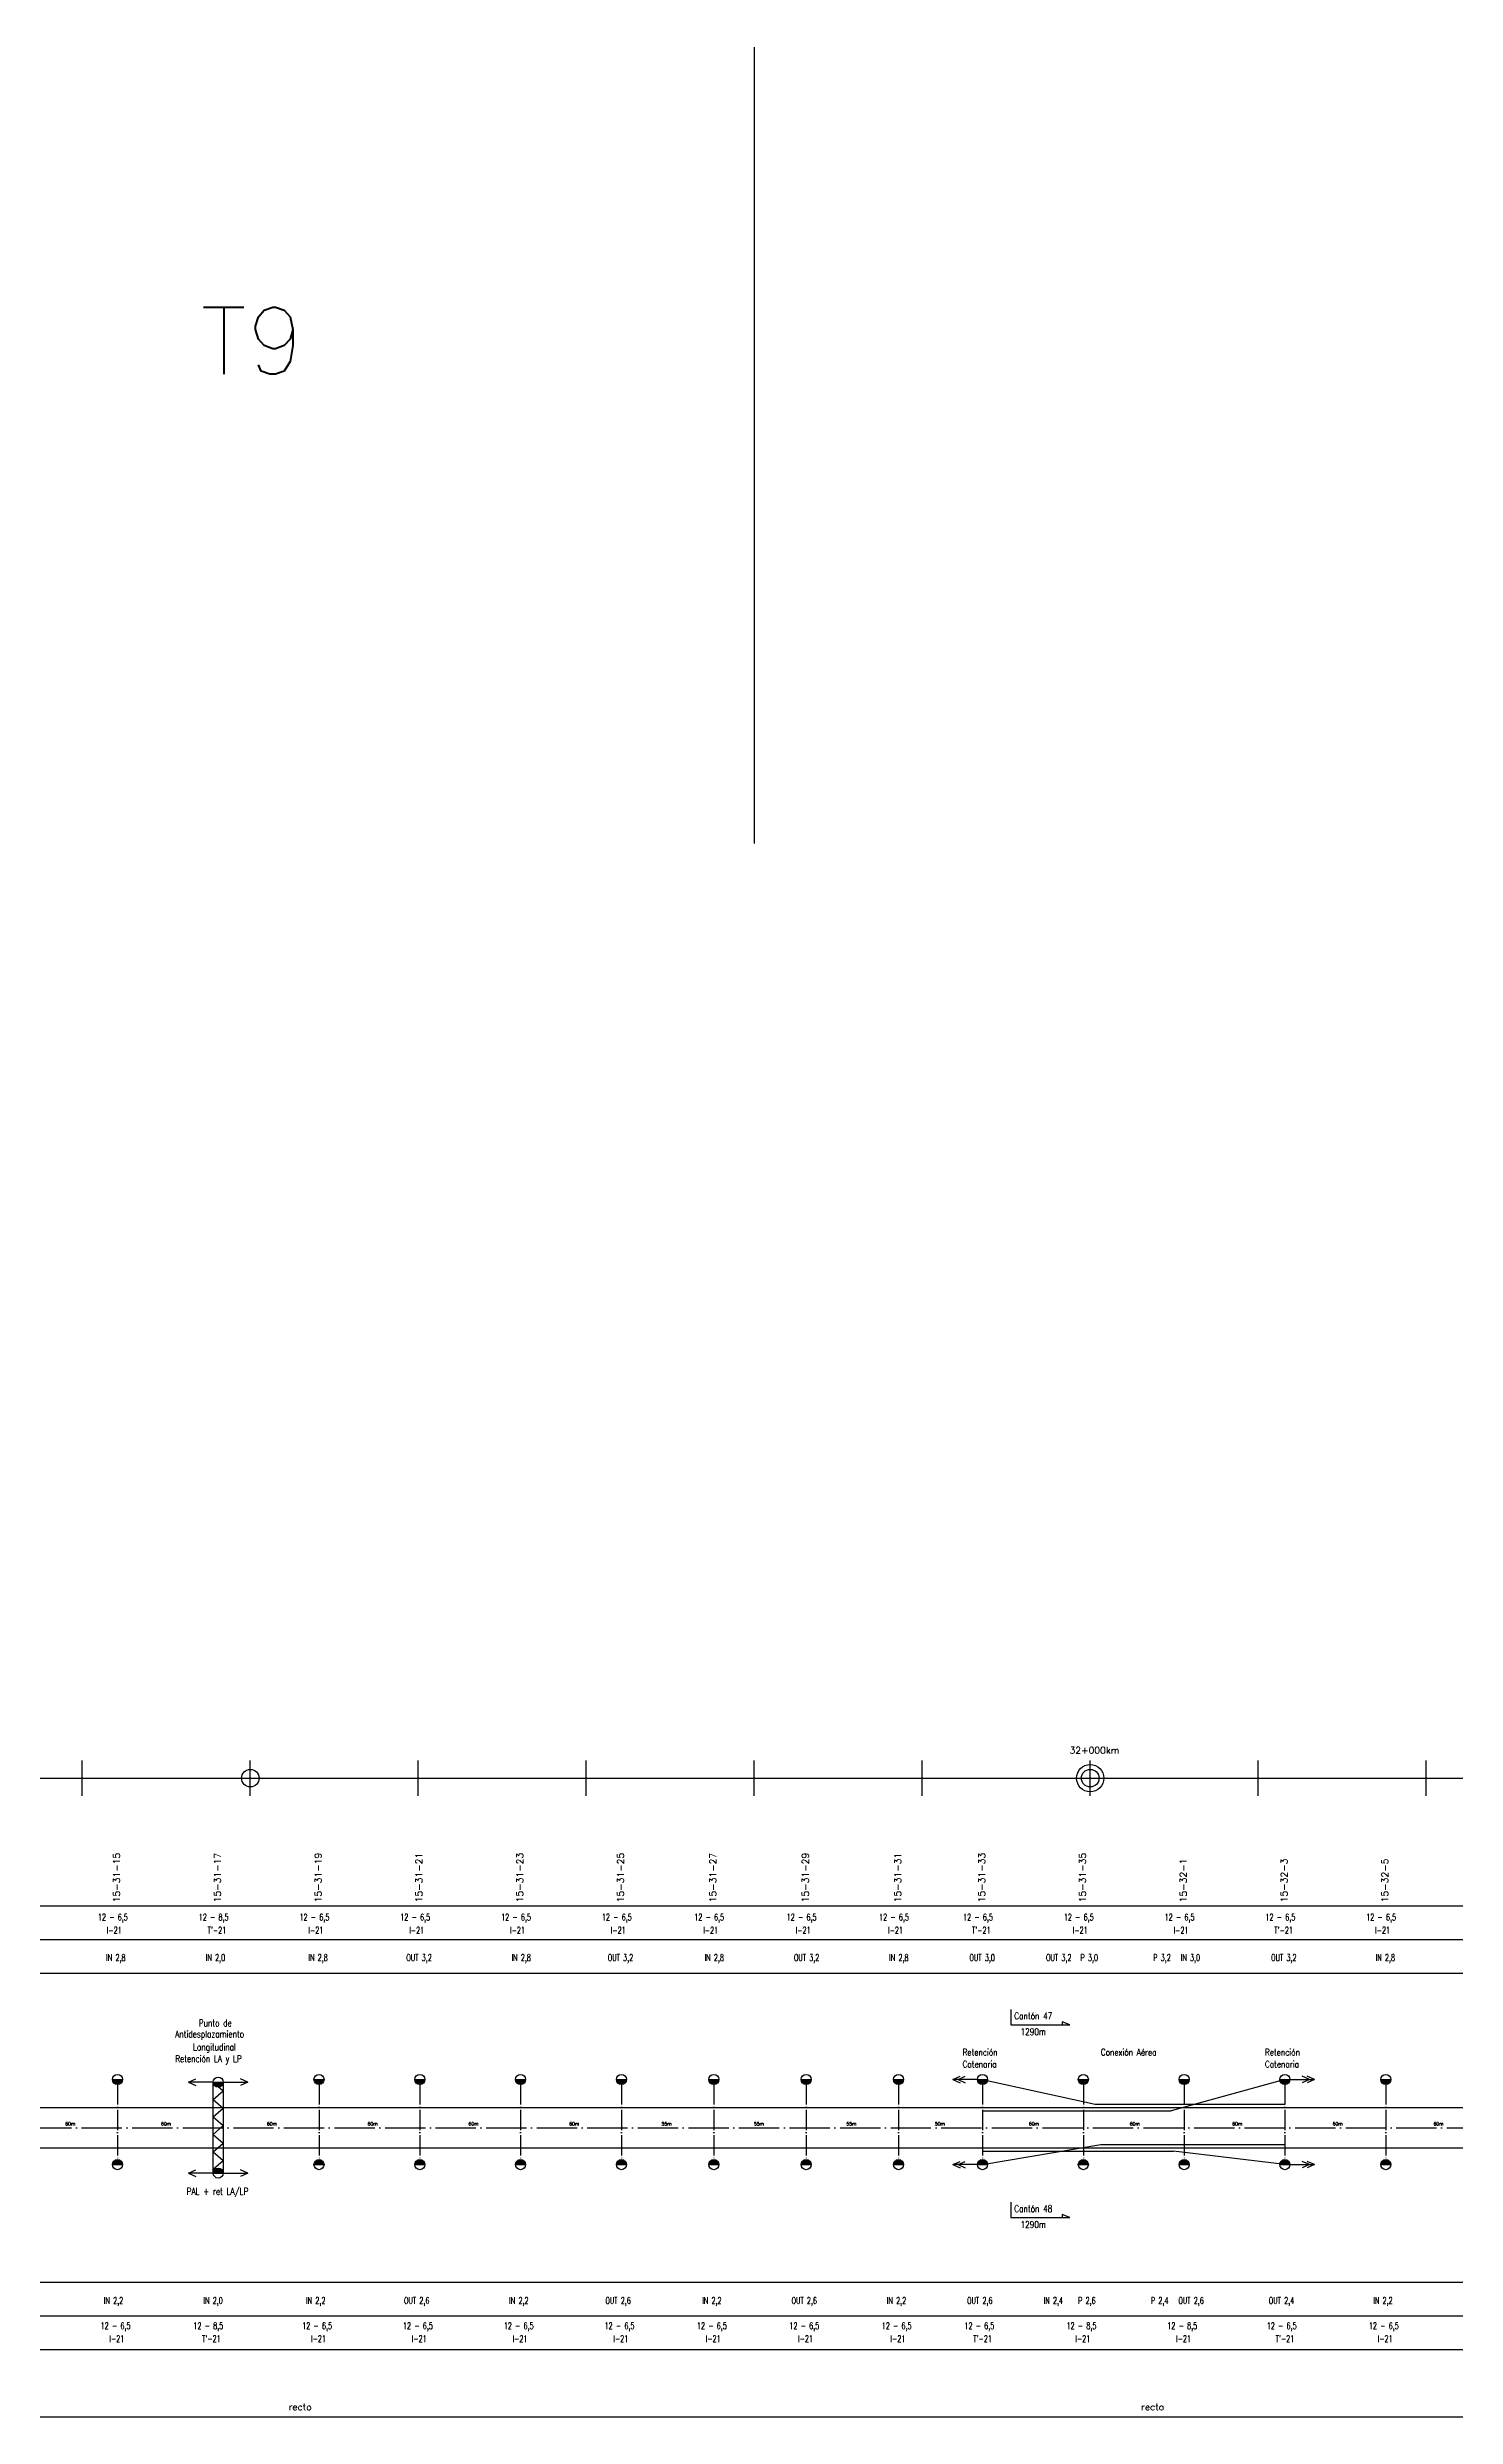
# Model space of a CAD drawing. Header units: millimetres. Extents: x 63 to 27368, y 135 to 1565.
# Drawn here: x 5947 to 6786, y 155 to 1565 of the extents above; entities that cross this region are included whole.
import ezdxf

# ---------------------------------------------------------------- set-up
doc = ezdxf.new("R2010")
doc.units = ezdxf.units.MM
doc.linetypes.add('ACAD_ISO04W100', pattern=[30, 24, -3, 0, -3])
for name, color, linetype in [('catenaria via ascendente', 7, 'Continuous'), ('Eje de entrevías', 1, 'Continuous'), ('longitud vano', 7, 'Continuous'), ('Nº de poste', 6, 'Continuous'), ('progresivas', 4, 'Continuous'), ('TEXTOS', 3, 'Continuous')]:
    doc.layers.add(name, color=color, linetype=linetype)
doc.styles.add('STYLE1', font='romans.shx')

msp = doc.modelspace()

# ---------------------------------------------------------------- hatches: boundary and pattern name
for points in [[(5992.1, 355.7), (5986.1, 355.7, 1)], [(6052.1, 354.1), (6046.1, 354.1, 1)], [(6112.1, 355.7), (6106.1, 355.7, 1)], [(6172.1, 355.7), (6166.1, 355.7, 1)], [(6232.1, 355.7), (6226.1, 355.7, 1)], [(6292.1, 355.7), (6286.1, 355.7, 1)], [(6347.1, 355.7), (6341.1, 355.7, 1)], [(6402.1, 355.7), (6396.1, 355.7, 1)], [(6457.1, 355.7), (6451.1, 355.7, 1)], [(6507.1, 355.7), (6501.1, 355.7, 1)], [(6567.1, 355.7), (6561.1, 355.7, 1)], [(6627.1, 355.7), (6621.1, 355.7, 1)], [(6687.1, 355.7), (6681.1, 355.7, 1)], [(6747.1, 355.7), (6741.1, 355.7, 1)], [(5992.1, 305), (5986.1, 305, -1)], [(6052.1, 300), (6046.1, 300, -1)], [(6112.1, 305), (6106.1, 305, -1)], [(6172.1, 305), (6166.1, 305, -1)], [(6232.1, 305), (6226.1, 305, -1)], [(6292.1, 305), (6286.1, 305, -1)], [(6347.1, 305), (6341.1, 305, -1)], [(6402.1, 305), (6396.1, 305, -1)], [(6457.1, 305), (6451.1, 305, -1)], [(6507.1, 305), (6501.1, 305, -1)], [(6567.1, 305), (6561.1, 305, -1)], [(6627.1, 305), (6621.1, 305, -1)], [(6687.1, 305), (6681.1, 305, -1)], [(6747.1, 305), (6741.1, 305, -1)]]:
    msp.add_hatch(color=256).paths.add_polyline_path(points)

# ---------------------------------------------------------------- linework, layer by layer
for p, q in [((6368.2, 1565.1), (6368.2, 1091.2)), ((5968.2, 524.4), (5968.2, 545.6)), ((6068.2, 524.4), (6068.2, 545.6)), ((6168.2, 524.4), (6168.2, 545.6)), ((6268.2, 524.4), (6268.2, 545.6)), ((6368.2, 524.4), (6368.2, 545.6)), ((6468.2, 524.4), (6468.2, 545.6)), ((6568.2, 524.4), (6568.2, 545.6)), ((6668.2, 524.4), (6668.2, 545.6)), ((6768.2, 524.4), (6768.2, 545.6)), ((68.2, 535), (27368.2, 535)), ((68.2, 459), (27368.2, 459)), ((68.2, 439), (27368.2, 439)), ((68.2, 419), (27368.2, 419)), ((6521, 397.4), (6521, 388.3)), ((6521, 388.3), (6556, 388.3)), ((6556, 388.3), (6551.5, 390)), ((6551.5, 390), (6551.5, 388.3)), ((5986.1, 355.7), (5992.1, 355.7)), ((6031.5, 354.1), (6035.8, 356)), ((6046.1, 354.1), (6031.5, 354.1)), ((6031.5, 354.1), (6035.8, 352.2)), ((6046.1, 354.1), (6052.1, 354.1)), ((6046.1, 300), (6046.1, 354.1)), ((6046.1, 354.1), (6052.1, 348.9)), ((6052.1, 354.1), (6052.1, 300)), ((6052.1, 354.1), (6066.7, 354.1)), ((6066.7, 354.1), (6062.3, 356)), ((6066.7, 354.1), (6062.3, 352.2)), ((6106.1, 355.7), (6112.1, 355.7)), ((6166.1, 355.7), (6172.1, 355.7)), ((6226.1, 355.7), (6232.1, 355.7)), ((6286.1, 355.7), (6292.1, 355.7)), ((6341.1, 355.7), (6347.1, 355.7)), ((6396.1, 355.7), (6402.1, 355.7)), ((6451.1, 355.7), (6457.1, 355.7)), ((6486.5, 355.7), (6490.8, 357.6)), ((6501.1, 355.7), (6486.5, 355.7)), ((6486.5, 355.7), (6490.8, 353.7)), ((6489.5, 355.7), (6493.8, 357.6)), ((6489.5, 355.7), (6493.8, 353.7)), ((6501.1, 355.7), (6507.1, 355.7)), ((6561.1, 355.7), (6567.1, 355.7)), ((6621.1, 355.7), (6627.1, 355.7)), ((6681.1, 355.7), (6687.1, 355.7)), ((6687.1, 355.7), (6701.7, 355.7)), ((6698.7, 355.7), (6694.3, 357.6)), ((6698.7, 355.7), (6694.3, 353.7)), ((6701.7, 355.7), (6697.3, 357.6)), ((6701.7, 355.7), (6697.3, 353.7)), ((6741.1, 355.7), (6747.1, 355.7)), ((6046.1, 343.8), (6052.1, 348.9)), ((6046.1, 343.8), (6052.1, 338.6)), ((6046.1, 333.4), (6052.1, 338.6)), ((6046.1, 333.4), (6052.1, 328.2)), ((6046.1, 323), (6052.1, 328.2)), ((6046.1, 323), (6052.1, 317.8)), ((6046.1, 312.7), (6052.1, 317.8)), ((6046.1, 312.7), (6052.1, 307.5)), ((5986.1, 305), (5992.1, 305)), ((6031.5, 300), (6035.8, 301.9)), ((6046.1, 300), (6031.5, 300)), ((6031.5, 300), (6035.8, 298)), ((6046.1, 302.3), (6052.1, 307.5)), ((6046.1, 302.3), (6046.7, 301.8)), ((6046.1, 300), (6052.1, 300)), ((6052.1, 300), (6066.7, 300)), ((6066.7, 300), (6062.3, 301.9)), ((6066.7, 300), (6062.3, 298)), ((6106.1, 305), (6112.1, 305)), ((6166.1, 305), (6172.1, 305)), ((6226.1, 305), (6232.1, 305)), ((6286.1, 305), (6292.1, 305)), ((6341.1, 305), (6347.1, 305)), ((6396.1, 305), (6402.1, 305)), ((6451.1, 305), (6457.1, 305)), ((6486.5, 305), (6490.8, 306.9)), ((6501.1, 305), (6486.5, 305)), ((6486.5, 305), (6490.8, 303.1)), ((6489.5, 305), (6493.8, 306.9)), ((6489.5, 305), (6493.8, 303.1)), ((6501.1, 305), (6507.1, 305)), ((6561.1, 305), (6567.1, 305)), ((6621.1, 305), (6627.1, 305)), ((6681.1, 305), (6687.1, 305)), ((6687.1, 305), (6701.7, 305)), ((6698.7, 305), (6694.3, 306.9)), ((6698.7, 305), (6694.3, 303.1)), ((6701.7, 305), (6697.3, 306.9)), ((6701.7, 305), (6697.3, 303.1)), ((6741.1, 305), (6747.1, 305)), ((6521, 282.7), (6521, 273.6)), ((6521, 273.6), (6556, 273.6)), ((6556, 273.6), (6551.5, 275.3)), ((6551.5, 275.3), (6551.5, 273.6)), ((68.2, 235), (27368.2, 235)), ((68.2, 215), (27368.2, 215)), ((68.2, 195), (27368.2, 195)), ((5287.8, 155), (11611.7, 155))]:
    msp.add_line(p, q)
at = {"linetype": 'ACAD_ISO04W100', "ltscale": 0.5}
for p, q in [((5989.1, 352.7), (5989.1, 308)), ((6109.1, 352.7), (6109.1, 308)), ((6169.1, 352.7), (6169.1, 308)), ((6229.1, 352.7), (6229.1, 308)), ((6289.1, 352.7), (6289.1, 308)), ((6344.1, 352.7), (6344.1, 308)), ((6399.1, 352.7), (6399.1, 308)), ((6454.1, 352.7), (6454.1, 308)), ((6504.1, 352.7), (6504.1, 308)), ((6564.1, 352.7), (6564.1, 308)), ((6624.1, 352.7), (6624.1, 308)), ((6684.1, 352.7), (6684.1, 308)), ((6744.1, 352.7), (6744.1, 308))]:
    msp.add_line(p, q, dxfattribs=at)
for centre, radius in [((6068.2, 535), 5.24), ((6568.2, 535), 8.09), ((6568.2, 535), 5.24), ((5989.1, 355.7), 3), ((6049.1, 354.1), 3), ((6109.1, 355.7), 3), ((6169.1, 355.7), 3), ((6229.1, 355.7), 3), ((6289.1, 355.7), 3), ((6344.1, 355.7), 3), ((6399.1, 355.7), 3), ((6454.1, 355.7), 3), ((6504.1, 355.7), 3), ((6564.1, 355.7), 3), ((6624.1, 355.7), 3), ((6684.1, 355.7), 3), ((6744.1, 355.7), 3), ((5989.1, 305), 3), ((6049.1, 300), 3), ((6109.1, 305), 3), ((6169.1, 305), 3), ((6229.1, 305), 3), ((6289.1, 305), 3), ((6344.1, 305), 3), ((6399.1, 305), 3), ((6454.1, 305), 3), ((6504.1, 305), 3), ((6564.1, 305), 3), ((6624.1, 305), 3), ((6684.1, 305), 3), ((6744.1, 305), 3)]:
    msp.add_circle(centre, radius)
at = {"layer": 'catenaria via ascendente', "color": 6}
for p, q in [((6504.1, 355.7), (6571.1, 341)), ((6684.1, 355.7), (6616.3, 337)), ((6571.1, 341), (6684.1, 341)), ((6504.1, 337), (6616.3, 337)), ((6504.1, 305), (6574.6, 317)), ((6504.1, 313), (6617.8, 313)), ((6574.6, 317), (6684.1, 317)), ((6684.1, 305), (6617.8, 313))]:
    msp.add_line(p, q, dxfattribs=at)
at = {"layer": 'catenaria via ascendente'}
for p, q in [((68.2, 339), (26678.8, 339)), ((68.2, 315), (26678.8, 315))]:
    msp.add_line(p, q, dxfattribs=at)
at = {"layer": 'Eje de entrevías', "linetype": 'ACAD_ISO04W100'}
msp.add_line((68.2, 327), (27368.2, 327), dxfattribs=at)

# ---------------------------------------------------------------- texts
at = {"color": 3, "linetype": 'Continuous', "style": 'STYLE1'}
msp.add_text('T9', height=40, dxfattribs=at).set_placement((6038.7, 1370.5))
at = {"linetype": 'Continuous', "style": 'STYLE1', "width": 0.8}
for s, p in [('Cantón 47', (6523, 391.5)), ('Antidesplazamiento', (6023.5, 380.7)), ('Punto de', (6037.5, 387.3)), ('1290m', (6526.7, 382.1)), ('Retención LA y LP', (6023.5, 366)), ('Longitudinal', (6034.1, 373)), ('Catenaria', (6492.2, 362.8)), ('Retención', (6492.2, 369.9)), ('Conexión Aérea', (6574.5, 369.9)), ('Catenaria', (6672.2, 362.8)), ('Retención', (6672.2, 369.9)), ('PAL + ret LA/LP', (6030.3, 287.1)), ('Cantón 48', (6523, 276.8)), ('1290m', (6526.7, 267.4))]:
    msp.add_text(s, height=4, dxfattribs=at).set_placement(p)
at = {"layer": 'longitud vano', "linetype": 'Continuous', "style": 'STYLE1'}
for s, p in [('60m', (5958, 328.3)), ('60m', (6015, 328.3)), ('60m', (6078, 328.3)), ('60m', (6138, 328.3)), ('60m', (6198, 328.3)), ('60m', (6258, 328.3)), ('55m', (6313, 328.3)), ('55m', (6368, 328.3)), ('55m', (6423, 328.3)), ('50m', (6475.7, 328.3)), ('60m', (6531.7, 328.3)), ('60m', (6591.7, 328.3)), ('60m', (6652.7, 328.3)), ('60m', (6712.5, 328.3)), ('60m', (6772.5, 328.3))]:
    msp.add_text(s, height=2, dxfattribs=at).set_placement(p)
at = {"layer": 'Nº de poste', "linetype": 'Continuous', "style": 'STYLE1'}
for s, p in [('15-31-15', (5990.6, 461.1)), ('15-31-17', (6050.6, 461.1)), ('15-31-19', (6110.6, 461.1)), ('15-31-21', (6170.6, 461.1)), ('15-31-23', (6230.6, 461.1)), ('15-31-25', (6290.6, 461.1)), ('15-31-27', (6345.6, 461.1)), ('15-31-29', (6400.6, 461.1)), ('15-31-31', (6455.6, 461.1)), ('15-31-33', (6505.6, 461.1)), ('15-31-35', (6565.6, 461.1)), ('15-32-1', (6625.6, 461.1)), ('15-32-3', (6685.6, 461.1)), ('15-32-5', (6745.6, 461.1))]:
    msp.add_text(s, height=4, rotation=90, dxfattribs=at).set_placement(p)
at = {"layer": 'progresivas', "linetype": 'Continuous', "style": 'STYLE1'}
msp.add_text('32+000km', height=4, dxfattribs=at).set_placement((6555.9, 549.6))
at = {"layer": 'TEXTOS', "linetype": 'Continuous', "style": 'STYLE1', "width": 0.7}
for s, p in [('12 - 6,5', (5977.5, 450.3)), ('12 - 8,5', (6037.5, 450.3)), ('12 - 6,5', (6097.5, 450.3)), ('12 - 6,5', (6157.5, 450.3)), ('12 - 6,5', (6217.5, 450.3)), ('12 - 6,5', (6277.5, 450.3)), ('12 - 6,5', (6332.5, 450.3)), ('12 - 6,5', (6387.5, 450.3)), ('12 - 6,5', (6442.5, 450.3)), ('12 - 6,5', (6492.5, 450.3)), ('12 - 6,5', (6552.5, 450.3)), ('12 - 6,5', (6612.5, 450.3)), ('12 - 6,5', (6672.5, 450.3)), ('12 - 6,5', (6732.5, 450.3)), ('I-21', (5982.8, 442.5)), ("T'-21", (6042.8, 442.5)), ('I-21', (6102.8, 442.5)), ('I-21', (6162.8, 442.5)), ('I-21', (6222.8, 442.5)), ('I-21', (6282.8, 442.5)), ('I-21', (6337.8, 442.5)), ('I-21', (6392.8, 442.5)), ('I-21', (6447.8, 442.5)), ("T'-21", (6497.8, 442.5)), ('I-21', (6557.8, 442.5)), ('I-21', (6617.8, 442.5)), ("T'-21", (6677.8, 442.5)), ('I-21', (6737.8, 442.5)), ('IN 2,8', (5982.4, 426.2)), ('IN 2,0', (6041.7, 426.2)), ('IN 2,8', (6102.8, 426.2)), ('OUT 3,2', (6161.1, 426.2)), ('IN 2,8', (6223.7, 426.2)), ('OUT 3,2', (6281, 426.2)), ('IN 2,8', (6338.6, 426.2)), ('OUT 3,2', (6391.8, 426.2)), ('IN 2,8', (6448.5, 426.2)), ('OUT 3,0', (6496.3, 426.2)), ('OUT 3,2', (6541.9, 426.2)), ('P 3,0', (6562.4, 426.2)), ('P 3,2', (6605.7, 426.2)), ('IN 3,0', (6622.1, 426.2)), ('OUT 3,2', (6675.9, 426.2)), ('IN 2,8', (6738.1, 426.2)), ('IN 2,2', (5981, 222.1)), ('IN 2,0', (6040.3, 222.1)), ('IN 2,2', (6101.4, 222.1)), ('OUT 2,6', (6159.7, 222.1)), ('IN 2,2', (6222.3, 222.1)), ('OUT 2,6', (6279.6, 222.1)), ('IN 2,2', (6337.2, 222.1)), ('OUT 2,6', (6390.4, 222.1)), ('IN 2,2', (6447.1, 222.1)), ('OUT 2,6', (6494.9, 222.1)), ('IN 2,4', (6540.5, 222.1)), ('P 2,6', (6561, 222.1)), ('P 2,4', (6604.3, 222.1)), ('OUT 2,6', (6620.7, 222.1)), ('OUT 2,4', (6674.5, 222.1)), ('IN 2,2', (6736.7, 222.1)), ('12 - 6,5', (5979.1, 207.1)), ('I-21', (5984.3, 199.4)), ('12 - 8,5', (6034.3, 207.1)), ("T'-21", (6039.5, 199.4)), ('12 - 6,5', (6099.1, 207.1)), ('I-21', (6104.3, 199.4)), ('12 - 6,5', (6159.1, 207.1)), ('I-21', (6164.3, 199.4)), ('12 - 6,5', (6219.1, 207.1)), ('I-21', (6224.3, 199.4)), ('12 - 6,5', (6279.1, 207.1)), ('I-21', (6284.3, 199.4)), ('12 - 6,5', (6334.1, 207.1)), ('I-21', (6339.3, 199.4)), ('12 - 6,5', (6389.1, 207.1)), ('I-21', (6394.3, 199.4)), ('12 - 6,5', (6444.1, 207.1)), ('I-21', (6449.3, 199.4)), ('12 - 6,5', (6493.3, 207.1)), ("T'-21", (6498.6, 199.4)), ('12 - 8,5', (6554.1, 207.1)), ('I-21', (6559.3, 199.4)), ('12 - 8,5', (6614.1, 207.1)), ('I-21', (6619.3, 199.4)), ('12 - 6,5', (6673.3, 207.1)), ("T'-21", (6678.6, 199.4)), ('12 - 6,5', (6734.1, 207.1)), ('I-21', (6739.3, 199.4))]:
    msp.add_text(s, height=4, dxfattribs=at).set_placement(p)
at = {"layer": 'TEXTOS', "linetype": 'Continuous', "style": 'STYLE1'}
for p in [(6091, 158.8), (6598.5, 158.8)]:
    msp.add_text('recto', height=4, dxfattribs=at).set_placement(p)

doc.saveas('drawing.dxf')
